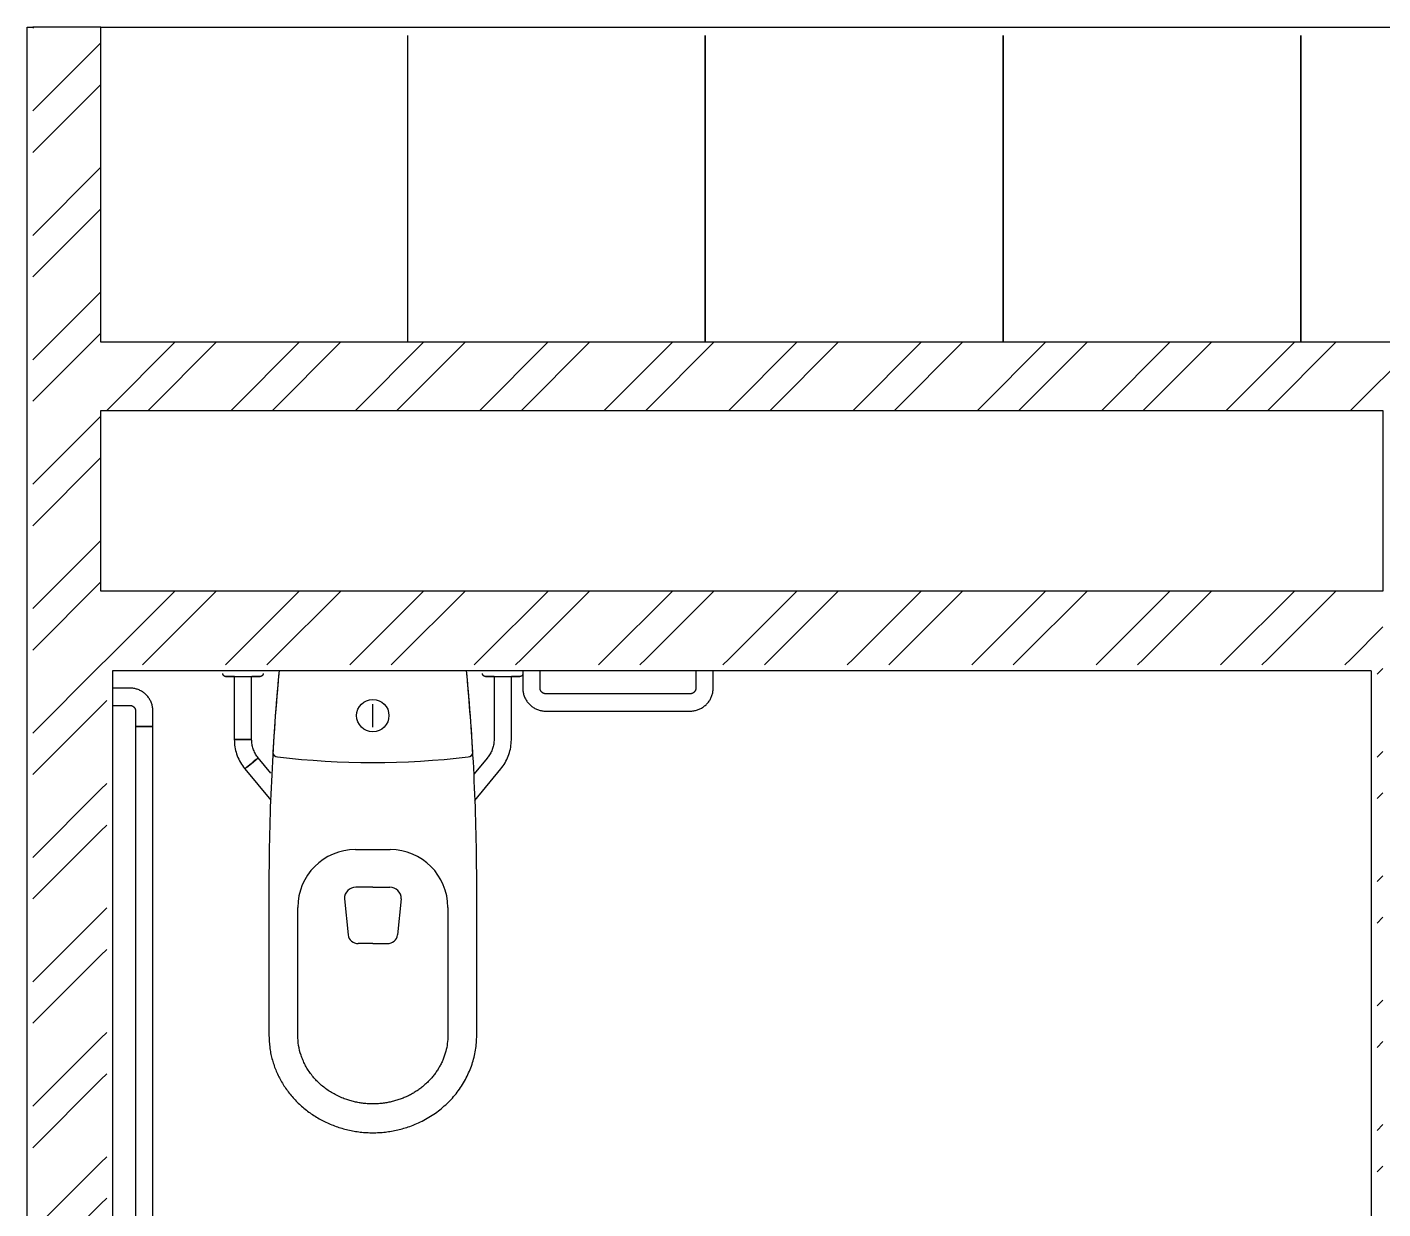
# Model space of a CAD drawing. Extents: x 6433 to 75181, y -2986 to 56414.
# Drawn here: x 30314 to 32663, y 9912 to 11959 of the extents above; entities that cross this region are included whole.
import ezdxf

# ---------------------------------------------------------------- set-up
doc = ezdxf.new("R2010")
doc.units = 0
doc.header["$MEASUREMENT"] = 0
for name, color, linetype in [('A-Hatch__Brick', 2, 'CONTINUOUS'), ('A-Joinery__Built-In', 2, 'CONTINUOUS'), ('A-Wall__Brick', 6, 'CONTINUOUS'), ('H-Fixtures__Sanitary', 2, 'CONTINUOUS')]:
    doc.layers.add(name, color=color, linetype=linetype)
pattern_1 = [(45, (8381.06, 65736.02), (-107.76307, 107.76307), []), (45, (8452.9, 65736.02), (-107.76307, 107.76307), [])]

msp = doc.modelspace()

# ---------------------------------------------------------------- hatches: boundary and pattern name
at = {"layer": 'A-Hatch__Brick'}
h = msp.add_hatch(dxfattribs=at)
h.set_pattern_fill('ANSI32', color=256, scale=16, style=0)
h.set_pattern_definition(pattern_1)
h.paths.add_polyline_path([(30441.8, 11563.1), (30441.8, 11958.9), (30323.8, 11958.9), (30323.8, 8108.9), (30441.8, 8108.9), (30441.8, 11412.9)])
h = msp.add_hatch(dxfattribs=at)
h.set_pattern_fill('ANSI32', color=256, scale=16, style=0)
h.set_pattern_definition(pattern_1)
h.paths.add_polyline_path([(34074.8, 11412.9), (30441.8, 11412.9), (30441.8, 11294.9), (34074.8, 11294.9)])
h = msp.add_hatch(dxfattribs=at)
h.set_pattern_fill('ANSI32', color=256, scale=16, style=0)
h.set_pattern_definition(pattern_1)
h.paths.add_polyline_path([(32662.8, 10863.9), (32662.8, 10981.9), (30441.8, 10981.9), (30441.8, 10863.9), (32652.8, 10863.9)])
h = msp.add_hatch(dxfattribs=at)
h.set_pattern_fill('ANSI32', color=256, scale=16, style=0)
h.set_pattern_definition(pattern_1)
h.paths.add_polyline_path([(30451.8, 10853.9), (30451.8, 10863.9), (30441.8, 10863.9), (30441.8, 8108.9), (30451.8, 8108.9), (30451.8, 10809.1)])
h = msp.add_hatch(dxfattribs=at)
h.set_pattern_fill('ANSI32', color=256, scale=16, style=0)
h.set_pattern_definition(pattern_1)
h.paths.add_polyline_path([(32652.8, 10863.9), (30451.8, 10863.9), (30451.8, 10853.9), (32652.8, 10853.9)])
h = msp.add_hatch(dxfattribs=at)
h.set_pattern_fill('ANSI32', color=256, scale=16, style=0)
h.set_pattern_definition(pattern_1)
h.paths.add_polyline_path([(32662.8, 10863.9), (32652.8, 10863.9), (32652.8, 8788.9), (32662.8, 8788.9), (32662.8, 10557.8)])

# ---------------------------------------------------------------- linework, layer by layer
at = {"layer": 'A-Joinery__Built-In'}
for p, q in [((30441.8, 11958.9), (34074.8, 11958.9)), ((30972.8, 11944.2), (30972.8, 11412.9)), ((31488.8, 11944.2), (31488.8, 11412.9)), ((31488.8, 11412.9), (31488.8, 11944.2)), ((32004.8, 11412.9), (32004.8, 11944.2)), ((32004.8, 11944.2), (32004.8, 11412.9)), ((32520.8, 11412.9), (32520.8, 11944.2)), ((32520.8, 11944.2), (32520.8, 11412.9))]:
    msp.add_line(p, q, dxfattribs=at)
at = {"layer": 'A-Wall__Brick'}
for p, q in [((30313.8, 11958.9), (30323.8, 11958.9)), ((30313.8, 8453.9), (30313.8, 11958.9)), ((30441.8, 11958.9), (30323.8, 11958.9)), ((30441.8, 11412.9), (30441.8, 11958.9)), ((34074.8, 11412.9), (30441.8, 11412.9)), ((30441.8, 10981.9), (30441.8, 11294.9)), ((30441.8, 11294.9), (32662.8, 11294.9)), ((32662.8, 11294.9), (32662.8, 10981.9)), ((32662.8, 10981.9), (30441.8, 10981.9)), ((30461.8, 10843.9), (30461.8, 8118.9)), ((32642.8, 10843.9), (30461.8, 10843.9)), ((32642.8, 10843.9), (32642.8, 8118.9))]:
    msp.add_line(p, q, dxfattribs=at)
at = {"layer": 'H-Fixtures__Sanitary'}
for p, q in [((30672.8, 10833.9), (30672.8, 10724.7)), ((30672.8, 10833.9), (30687.8, 10833.9)), ((30687.8, 10833.9), (30702.8, 10833.9)), ((30702.8, 10724.7), (30702.8, 10833.9)), ((31122.8, 10833.9), (31122.8, 10724.7)), ((31122.8, 10833.9), (31137.8, 10833.9)), ((31137.8, 10833.9), (31152.8, 10833.9)), ((31152.8, 10724.7), (31152.8, 10833.9)), ((31172.6, 10843.9), (31172.6, 10813.9)), ((31202.6, 10813.9), (31202.6, 10843.9)), ((31472.6, 10843.9), (31472.6, 10813.9)), ((31502.6, 10813.9), (31502.6, 10843.9)), ((30491.8, 10813.8), (30461.8, 10813.8)), ((30461.8, 10783.8), (30491.8, 10783.8)), ((30912.8, 10745.9), (30912.8, 10786.2)), ((31239.2, 10803.9), (31212.6, 10803.9)), ((31462.6, 10803.9), (31212.6, 10803.9)), ((30501.8, 10773.8), (30501.8, 10747.2)), ((30531.8, 10747.2), (30531.8, 10773.8)), ((31212.6, 10773.9), (31239.2, 10773.9)), ((31212.6, 10773.9), (31462.6, 10773.9)), ((30516.8, 10747.2), (30501.8, 10747.2)), ((30501.8, 10747.2), (30501.8, 9856.8)), ((30501.8, 10747.2), (30516.8, 10747.2)), ((30531.8, 10747.2), (30516.8, 10747.2)), ((30516.8, 10747.2), (30531.8, 10747.2)), ((30531.8, 9856.8), (30531.8, 10747.2)), ((30672.8, 10724.7), (30687.8, 10724.7)), ((30687.8, 10724.7), (30672.8, 10724.7)), ((30687.8, 10724.7), (30702.3, 10724.7)), ((30702.3, 10724.7), (30687.8, 10724.7)), ((30702.7, 10683.4), (30714.3, 10693)), ((30708.5, 10688.2), (30705.7, 10685.9)), ((30710.9, 10690.1), (30708.5, 10688.2)), ((30736, 10666.6), (30714.3, 10693)), ((31111.4, 10693), (31088, 10664.6)), ((30696.9, 10678.6), (30691.1, 10673.8)), ((30691.1, 10673.9), (30691.5, 10674.2)), ((30691.1, 10673.9), (30736, 10619.5)), ((30694.5, 10676.7), (30696.9, 10678.6)), ((30696.9, 10678.6), (30699.7, 10680.9)), ((30699.7, 10680.9), (30696.9, 10678.6)), ((30699.7, 10680.9), (30702.7, 10683.4)), ((30702.7, 10683.4), (30699.7, 10680.9)), ((30705.7, 10685.9), (30702.7, 10683.4)), ((31089.3, 10618.9), (31134.5, 10673.9)), ((30882.8, 10533.9), (30942.8, 10533.9)), ((30732.8, 10482.7), (30732.8, 10212.2)), ((31092.8, 10212.2), (31092.8, 10482.7)), ((30912.8, 10468.9), (30883.6, 10468.9)), ((30912.8, 10468.9), (30942.1, 10468.9)), ((30782.8, 10212.2), (30782.8, 10433.9)), ((30863.6, 10448.9), (30869.9, 10386.1)), ((30962.1, 10448.9), (30955.8, 10386.1)), ((31042.8, 10433.9), (31042.8, 10212.2)), ((30912.8, 10371.2), (30887.6, 10371.2)), ((30912.8, 10371.2), (30938.1, 10371.2))]:
    msp.add_line(p, q, dxfattribs=at)
at = {"layer": 'H-Fixtures__Sanitary', "flags": 128}
for points in [[(30657.8, 10833.9), (30657.6, 10833.9), (30657.4, 10833.9), (30657.2, 10833.9), (30657, 10833.9), (30656.8, 10834), (30656.7, 10834), (30656.5, 10834.1), (30656.3, 10834.1), (30656.1, 10834.2), (30655.9, 10834.3), (30655.7, 10834.4), (30655.5, 10834.4), (30655.4, 10834.5), (30655.2, 10834.6), (30655, 10834.8), (30654.9, 10834.9), (30654.7, 10835), (30654.5, 10835.1), (30654.4, 10835.3), (30654.3, 10835.4), (30654.1, 10835.5), (30654, 10835.7), (30653.9, 10835.9), (30653.7, 10836), (30653.6, 10836.2), (30653.5, 10836.4), (30653.4, 10836.5), (30653.3, 10836.7), (30653.3, 10836.9), (30653.2, 10837.1), (30653.1, 10837.3), (30653.1, 10837.4), (30653, 10837.6), (30653, 10837.8), (30652.9, 10838), (30652.9, 10838.2), (30652.9, 10838.4), (30652.8, 10838.6), (30652.8, 10838.8), (30652.8, 10838.9)], [(30673.2, 10833.9), (30672.2, 10833.9), (30671.2, 10833.9), (30670.2, 10833.9), (30669.2, 10833.9), (30668.3, 10833.9), (30667.4, 10833.9), (30666.5, 10833.9), (30665.7, 10833.9), (30664.9, 10833.9), (30664.2, 10833.9), (30663.5, 10833.9), (30662.8, 10833.9), (30662.1, 10833.9), (30661.5, 10833.9), (30661, 10833.9), (30660.5, 10833.9), (30660, 10833.9), (30659.6, 10833.9), (30659.2, 10833.9), (30658.9, 10833.9), (30658.6, 10833.9), (30658.3, 10833.9), (30658.1, 10833.9), (30658, 10833.9), (30657.9, 10833.9), (30657.8, 10833.9), (30657.8, 10833.9)], [(30657.8, 10833.9), (30657.9, 10833.9), (30657.9, 10833.9), (30658.1, 10833.9), (30658.2, 10833.9), (30658.4, 10833.9), (30658.7, 10833.9), (30659, 10833.9), (30659.4, 10833.9), (30659.8, 10833.9), (30660.2, 10833.9), (30660.7, 10833.9), (30661.2, 10833.9), (30661.8, 10833.9), (30662.4, 10833.9), (30663.1, 10833.9), (30663.8, 10833.9), (30664.5, 10833.9), (30665.3, 10833.9), (30666.1, 10833.9), (30666.9, 10833.9), (30667.8, 10833.9), (30668.7, 10833.9), (30669.7, 10833.9), (30670.6, 10833.9), (30671.6, 10833.9), (30672.7, 10833.9), (30673.7, 10833.9), (30674.8, 10833.9), (30675.9, 10833.9), (30677, 10833.9), (30678.1, 10833.9), (30679.2, 10833.9), (30680.4, 10833.9), (30681.6, 10833.9), (30682.7, 10833.9), (30683.9, 10833.9), (30685.1, 10833.9), (30686.3, 10833.9), (30687.5, 10833.9), (30688.7, 10833.9), (30689.9, 10833.9), (30691.1, 10833.9), (30692.3, 10833.9), (30693.5, 10833.9), (30694.7, 10833.9), (30695.8, 10833.9), (30697, 10833.9), (30698.1, 10833.9), (30699.2, 10833.9), (30700.3, 10833.9), (30701.4, 10833.9), (30702.5, 10833.9), (30703.5, 10833.9), (30704.5, 10833.9), (30705.5, 10833.9), (30706.5, 10833.9), (30707.4, 10833.9), (30708.3, 10833.9), (30709.1, 10833.9), (30710, 10833.9), (30710.8, 10833.9), (30711.5, 10833.9), (30712.2, 10833.9), (30712.9, 10833.9), (30713.5, 10833.9), (30714.1, 10833.9), (30714.7, 10833.9), (30715.2, 10833.9), (30715.7, 10833.9), (30716.1, 10833.9), (30716.5, 10833.9), (30716.8, 10833.9), (30717.1, 10833.9), (30717.3, 10833.9), (30717.5, 10833.9), (30717.7, 10833.9), (30717.8, 10833.9), (30717.8, 10833.9), (30717.8, 10833.9)], [(30717.8, 10833.9), (30717.8, 10833.9), (30717.7, 10833.9), (30717.6, 10833.9), (30717.5, 10833.9), (30717.2, 10833.9), (30717, 10833.9), (30716.7, 10833.9), (30716.3, 10833.9), (30715.9, 10833.9), (30715.5, 10833.9), (30715, 10833.9), (30714.5, 10833.9), (30713.9, 10833.9), (30713.3, 10833.9), (30712.6, 10833.9), (30711.9, 10833.9), (30711.2, 10833.9), (30710.4, 10833.9), (30709.6, 10833.9), (30708.7, 10833.9), (30707.9, 10833.9), (30707, 10833.9), (30706, 10833.9), (30705, 10833.9), (30704.1, 10833.9), (30703, 10833.9)], [(30722.8, 10838.9), (30722.8, 10838.7), (30722.8, 10838.5), (30722.8, 10838.3), (30722.8, 10838.1), (30722.7, 10837.9), (30722.7, 10837.7), (30722.6, 10837.5), (30722.6, 10837.3), (30722.5, 10837.1), (30722.4, 10836.9), (30722.4, 10836.8), (30722.3, 10836.6), (30722.2, 10836.4), (30722.1, 10836.2), (30722, 10836.1), (30721.9, 10835.9), (30721.7, 10835.7), (30721.6, 10835.6), (30721.5, 10835.4), (30721.3, 10835.3), (30721.2, 10835.2), (30721, 10835), (30720.9, 10834.9), (30720.7, 10834.8), (30720.5, 10834.7), (30720.4, 10834.6), (30720.2, 10834.5), (30720, 10834.4), (30719.8, 10834.3), (30719.7, 10834.2), (30719.5, 10834.2), (30719.3, 10834.1), (30719.1, 10834), (30718.9, 10834), (30718.7, 10834), (30718.5, 10833.9), (30718.3, 10833.9), (30718.1, 10833.9), (30717.9, 10833.9), (30717.8, 10833.9)], [(31107.8, 10833.9), (31107.6, 10833.9), (31107.4, 10833.9), (31107.2, 10833.9), (31107, 10833.9), (31106.8, 10834), (31106.7, 10834), (31106.5, 10834.1), (31106.3, 10834.1), (31106.1, 10834.2), (31105.9, 10834.3), (31105.7, 10834.4), (31105.5, 10834.4), (31105.4, 10834.5), (31105.2, 10834.6), (31105, 10834.8), (31104.9, 10834.9), (31104.7, 10835), (31104.5, 10835.1), (31104.4, 10835.3), (31104.3, 10835.4), (31104.1, 10835.5), (31104, 10835.7), (31103.9, 10835.9), (31103.7, 10836), (31103.6, 10836.2), (31103.5, 10836.4), (31103.4, 10836.5), (31103.3, 10836.7), (31103.3, 10836.9), (31103.2, 10837.1), (31103.1, 10837.3), (31103.1, 10837.4), (31103, 10837.6), (31103, 10837.8), (31102.9, 10838), (31102.9, 10838.2), (31102.9, 10838.4), (31102.8, 10838.6), (31102.8, 10838.8), (31102.8, 10838.9)], [(31123.2, 10833.9), (31122.2, 10833.9), (31121.2, 10833.9), (31120.2, 10833.9), (31119.2, 10833.9), (31118.3, 10833.9), (31117.4, 10833.9), (31116.5, 10833.9), (31115.7, 10833.9), (31114.9, 10833.9), (31114.2, 10833.9), (31113.5, 10833.9), (31112.8, 10833.9), (31112.1, 10833.9), (31111.5, 10833.9), (31111, 10833.9), (31110.5, 10833.9), (31110, 10833.9), (31109.6, 10833.9), (31109.2, 10833.9), (31108.9, 10833.9), (31108.6, 10833.9), (31108.3, 10833.9), (31108.1, 10833.9), (31108, 10833.9), (31107.9, 10833.9), (31107.8, 10833.9), (31107.8, 10833.9)], [(31107.8, 10833.9), (31107.9, 10833.9), (31107.9, 10833.9), (31108.1, 10833.9), (31108.2, 10833.9), (31108.4, 10833.9), (31108.7, 10833.9), (31109, 10833.9), (31109.4, 10833.9), (31109.8, 10833.9), (31110.2, 10833.9), (31110.7, 10833.9), (31111.2, 10833.9), (31111.8, 10833.9), (31112.4, 10833.9), (31113.1, 10833.9), (31113.8, 10833.9), (31114.5, 10833.9), (31115.3, 10833.9), (31116.1, 10833.9), (31116.9, 10833.9), (31117.8, 10833.9), (31118.7, 10833.9), (31119.7, 10833.9), (31120.6, 10833.9), (31121.6, 10833.9), (31122.7, 10833.9), (31123.7, 10833.9), (31124.8, 10833.9), (31125.9, 10833.9), (31127, 10833.9), (31128.1, 10833.9), (31129.2, 10833.9), (31130.4, 10833.9), (31131.6, 10833.9), (31132.7, 10833.9), (31133.9, 10833.9), (31135.1, 10833.9), (31136.3, 10833.9), (31137.5, 10833.9), (31138.7, 10833.9), (31139.9, 10833.9), (31141.1, 10833.9), (31142.3, 10833.9), (31143.5, 10833.9), (31144.7, 10833.9), (31145.8, 10833.9), (31147, 10833.9), (31148.1, 10833.9), (31149.2, 10833.9), (31150.3, 10833.9), (31151.4, 10833.9), (31152.5, 10833.9), (31153.5, 10833.9), (31154.5, 10833.9), (31155.5, 10833.9), (31156.5, 10833.9), (31157.4, 10833.9), (31158.3, 10833.9), (31159.1, 10833.9), (31160, 10833.9), (31160.8, 10833.9), (31161.5, 10833.9), (31162.2, 10833.9), (31162.9, 10833.9), (31163.5, 10833.9), (31164.1, 10833.9), (31164.7, 10833.9), (31165.2, 10833.9), (31165.7, 10833.9), (31166.1, 10833.9), (31166.5, 10833.9), (31166.8, 10833.9), (31167.1, 10833.9), (31167.3, 10833.9), (31167.5, 10833.9), (31167.7, 10833.9), (31167.8, 10833.9), (31167.8, 10833.9), (31167.8, 10833.9)], [(31167.8, 10833.9), (31167.8, 10833.9), (31167.7, 10833.9), (31167.6, 10833.9), (31167.5, 10833.9), (31167.2, 10833.9), (31167, 10833.9), (31166.7, 10833.9), (31166.3, 10833.9), (31165.9, 10833.9), (31165.5, 10833.9), (31165, 10833.9), (31164.5, 10833.9), (31163.9, 10833.9), (31163.3, 10833.9), (31162.6, 10833.9), (31161.9, 10833.9), (31161.2, 10833.9), (31160.4, 10833.9), (31159.6, 10833.9), (31158.7, 10833.9), (31157.9, 10833.9), (31157, 10833.9), (31156, 10833.9), (31155, 10833.9), (31154.1, 10833.9), (31153, 10833.9)], [(31172.8, 10838.9), (31172.8, 10838.7), (31172.8, 10838.5), (31172.8, 10838.3), (31172.8, 10838.1), (31172.7, 10837.9), (31172.7, 10837.7), (31172.6, 10837.5), (31172.6, 10837.3), (31172.5, 10837.1), (31172.4, 10836.9), (31172.4, 10836.8), (31172.3, 10836.6), (31172.2, 10836.4), (31172.1, 10836.2), (31172, 10836.1), (31171.9, 10835.9), (31171.7, 10835.7), (31171.6, 10835.6), (31171.5, 10835.4), (31171.3, 10835.3), (31171.2, 10835.2), (31171, 10835), (31170.9, 10834.9), (31170.7, 10834.8), (31170.5, 10834.7), (31170.4, 10834.6), (31170.2, 10834.5), (31170, 10834.4), (31169.8, 10834.3), (31169.7, 10834.2), (31169.5, 10834.2), (31169.3, 10834.1), (31169.1, 10834), (31168.9, 10834), (31168.7, 10834), (31168.5, 10833.9), (31168.3, 10833.9), (31168.1, 10833.9), (31167.9, 10833.9), (31167.8, 10833.9)], [(30531.8, 10773.8), (30531.8, 10775.4), (30531.7, 10777), (30531.6, 10778.6), (30531.3, 10780.2), (30531, 10781.8), (30530.7, 10783.3), (30530.3, 10784.9), (30529.8, 10786.4), (30529.3, 10787.9), (30528.7, 10789.4), (30528, 10790.9), (30527.3, 10792.3), (30526.6, 10793.7), (30525.7, 10795.1), (30524.9, 10796.4), (30523.9, 10797.7), (30522.9, 10799), (30521.9, 10800.2), (30520.8, 10801.4), (30519.7, 10802.5), (30518.5, 10803.6), (30517.3, 10804.7), (30516.1, 10805.6), (30514.8, 10806.6), (30513.5, 10807.5), (30512.1, 10808.3), (30510.7, 10809.1), (30509.3, 10809.8), (30507.8, 10810.5), (30506.3, 10811.1), (30504.8, 10811.7), (30503.3, 10812.1), (30501.8, 10812.6), (30500.2, 10812.9), (30498.6, 10813.2), (30497.1, 10813.5), (30495.5, 10813.7), (30493.9, 10813.8), (30492.3, 10813.8), (30491.8, 10813.8)], [(31172.6, 10813.9), (31172.6, 10812.3), (31172.7, 10810.7), (31172.8, 10809.1), (31173.1, 10807.5), (31173.4, 10805.9), (31173.7, 10804.4), (31174.1, 10802.8), (31174.6, 10801.3), (31175.1, 10799.8), (31175.7, 10798.3), (31176.4, 10796.8), (31177.1, 10795.4), (31177.8, 10794), (31178.7, 10792.6), (31179.5, 10791.3), (31180.5, 10790), (31181.5, 10788.7), (31182.5, 10787.5), (31183.6, 10786.3), (31184.7, 10785.2), (31185.9, 10784.1), (31187.1, 10783.1), (31188.3, 10782.1), (31189.6, 10781.1), (31190.9, 10780.2), (31192.3, 10779.4), (31193.7, 10778.6), (31195.1, 10777.9), (31196.6, 10777.2), (31198.1, 10776.6), (31199.6, 10776.1), (31201.1, 10775.6), (31202.6, 10775.1), (31204.2, 10774.8), (31205.8, 10774.5), (31207.3, 10774.2), (31208.9, 10774), (31210.5, 10773.9), (31212.1, 10773.9), (31212.6, 10773.9)], [(31212.6, 10803.9), (31212.2, 10803.9), (31211.8, 10803.9), (31211.4, 10804), (31211, 10804), (31210.6, 10804.1), (31210.2, 10804.2), (31209.8, 10804.3), (31209.4, 10804.4), (31209, 10804.5), (31208.7, 10804.7), (31208.3, 10804.8), (31207.9, 10805), (31207.6, 10805.2), (31207.2, 10805.4), (31206.9, 10805.6), (31206.6, 10805.9), (31206.3, 10806.1), (31206, 10806.4), (31205.7, 10806.6), (31205.4, 10806.9), (31205.1, 10807.2), (31204.8, 10807.5), (31204.6, 10807.8), (31204.4, 10808.1), (31204.1, 10808.5), (31203.9, 10808.8), (31203.7, 10809.2), (31203.6, 10809.5), (31203.4, 10809.9), (31203.2, 10810.3), (31203.1, 10810.6), (31203, 10811), (31202.9, 10811.4), (31202.8, 10811.8), (31202.7, 10812.2), (31202.6, 10812.6), (31202.6, 10813), (31202.6, 10813.4), (31202.6, 10813.8), (31202.6, 10813.9)], [(31462.6, 10773.9), (31464.2, 10773.9), (31465.8, 10774), (31467.3, 10774.2), (31468.9, 10774.4), (31470.5, 10774.7), (31472.1, 10775), (31473.6, 10775.4), (31475.1, 10775.9), (31476.6, 10776.4), (31478.1, 10777), (31479.6, 10777.7), (31481, 10778.4), (31482.4, 10779.2), (31483.8, 10780), (31485.1, 10780.9), (31486.4, 10781.8), (31487.7, 10782.8), (31488.9, 10783.8), (31490.1, 10784.9), (31491.2, 10786), (31492.3, 10787.2), (31493.4, 10788.4), (31494.4, 10789.6), (31495.3, 10790.9), (31496.2, 10792.3), (31497.1, 10793.6), (31497.8, 10795), (31498.6, 10796.5), (31499.2, 10797.9), (31499.8, 10799.4), (31500.4, 10800.9), (31500.9, 10802.4), (31501.3, 10804), (31501.7, 10805.5), (31502, 10807.1), (31502.2, 10808.7), (31502.4, 10810.3), (31502.5, 10811.9), (31502.6, 10813.5), (31502.6, 10813.9)], [(31472.6, 10813.9), (31472.5, 10813.5), (31472.5, 10813.1), (31472.5, 10812.7), (31472.4, 10812.3), (31472.4, 10811.9), (31472.3, 10811.5), (31472.2, 10811.1), (31472, 10810.7), (31471.9, 10810.4), (31471.8, 10810), (31471.6, 10809.6), (31471.4, 10809.3), (31471.2, 10808.9), (31471, 10808.6), (31470.8, 10808.2), (31470.6, 10807.9), (31470.3, 10807.6), (31470.1, 10807.3), (31469.8, 10807), (31469.5, 10806.7), (31469.2, 10806.4), (31468.9, 10806.2), (31468.6, 10805.9), (31468.3, 10805.7), (31468, 10805.5), (31467.6, 10805.3), (31467.3, 10805.1), (31466.9, 10804.9), (31466.5, 10804.7), (31466.2, 10804.6), (31465.8, 10804.4), (31465.4, 10804.3), (31465, 10804.2), (31464.6, 10804.1), (31464.3, 10804), (31463.9, 10804), (31463.5, 10803.9), (31463.1, 10803.9), (31462.7, 10803.9), (31462.6, 10803.9)], [(30491.8, 10783.8), (30492.2, 10783.8), (30492.6, 10783.8), (30493, 10783.8), (30493.4, 10783.7), (30493.8, 10783.6), (30494.2, 10783.5), (30494.6, 10783.4), (30495, 10783.3), (30495.4, 10783.2), (30495.7, 10783), (30496.1, 10782.9), (30496.5, 10782.7), (30496.8, 10782.5), (30497.2, 10782.3), (30497.5, 10782.1), (30497.8, 10781.8), (30498.1, 10781.6), (30498.4, 10781.3), (30498.7, 10781.1), (30499, 10780.8), (30499.3, 10780.5), (30499.5, 10780.2), (30499.8, 10779.9), (30500, 10779.6), (30500.3, 10779.2), (30500.5, 10778.9), (30500.7, 10778.5), (30500.8, 10778.2), (30501, 10777.8), (30501.2, 10777.4), (30501.3, 10777.1), (30501.4, 10776.7), (30501.5, 10776.3), (30501.6, 10775.9), (30501.7, 10775.5), (30501.8, 10775.1), (30501.8, 10774.7), (30501.8, 10774.3), (30501.8, 10773.9), (30501.8, 10773.8)], [(30672.8, 10724.7), (30672.9, 10721.5), (30673.1, 10718.3), (30673.4, 10715.1), (30673.9, 10712), (30674.4, 10708.8), (30675.1, 10705.7), (30676, 10702.6), (30676.9, 10699.6), (30678, 10696.5), (30679.2, 10693.6), (30680.5, 10690.6), (30681.9, 10687.8), (30683.4, 10685), (30685.1, 10682.2), (30686.8, 10679.5), (30688.7, 10676.9), (30690.6, 10674.4), (30691.1, 10673.8)], [(30714.3, 10692.9), (30713, 10694.5), (30711.8, 10696.1), (30710.7, 10697.8), (30709.7, 10699.5), (30708.7, 10701.2), (30707.8, 10703), (30707, 10704.8), (30706.2, 10706.7), (30705.5, 10708.6), (30704.9, 10710.5), (30704.4, 10712.4), (30703.9, 10714.3), (30703.6, 10716.3), (30703.3, 10718.3), (30703, 10720.3), (30702.9, 10722.3), (30702.8, 10724.3), (30702.8, 10724.7)], [(31122.8, 10724.7), (31122.8, 10722.7), (31122.7, 10720.7), (31122.5, 10718.7), (31122.2, 10716.8), (31121.8, 10714.8), (31121.4, 10712.8), (31120.9, 10710.9), (31120.3, 10709), (31119.6, 10707.1), (31118.9, 10705.2), (31118.1, 10703.4), (31117.2, 10701.6), (31116.2, 10699.9), (31115.2, 10698.2), (31114.1, 10696.5), (31112.9, 10694.9), (31111.7, 10693.3), (31111.4, 10692.9)], [(31134.6, 10673.8), (31136.6, 10676.4), (31138.5, 10678.9), (31140.2, 10681.6), (31141.9, 10684.3), (31143.5, 10687.1), (31144.9, 10690), (31146.2, 10692.9), (31147.5, 10695.8), (31148.5, 10698.9), (31149.5, 10701.9), (31150.4, 10705), (31151.1, 10708.1), (31151.7, 10711.2), (31152.2, 10714.4), (31152.5, 10717.6), (31152.7, 10720.8), (31152.8, 10724), (31152.8, 10724.7)]]:
    msp.add_lwpolyline(points, dxfattribs=at)
at = {"layer": 'H-Fixtures__Sanitary'}
msp.add_circle((30912.8, 10766.1), 28, dxfattribs=at)
for centre, radius, start, end in [((34752.9, 10467.9), 4020.1, 174.6334, 176.6519), ((27072.7, 10467.9), 4020.1, 3.3481, 5.3666), ((30747.8, 10702.7), 8.17, 180, 270), ((30912.8, 12103), 1418.1, 263.3185, 276.6815), ((31077.8, 10702.7), 8.17, 270, 0), ((30882.8, 10433.9), 100, 90, 180), ((30942.8, 10433.9), 100, 0, 90), ((30883.6, 10448.9), 20, 90, 180), ((30942.1, 10448.9), 20, 0, 90), ((30887.6, 10389.2), 18, 189.8497, 270), ((30938.1, 10389.2), 18, 270, 350.1299)]:
    msp.add_arc(centre, radius, start, end, dxfattribs=at)
for points in [[(30750.5, 10844.5), (30744.8, 10784.3), (30736.2, 10663.8), (30733.1, 10543.1), (30732.8, 10482.7)], [(31092.8, 10482.7), (31092.6, 10543.1), (31089.5, 10663.8), (31080.9, 10784.3), (31075.2, 10844.5)]]:
    msp.add_open_spline(points, degree=3, dxfattribs=at)
for points, knots in [([(30732.8, 10212.2), (30732.9, 10205.2), (30733.5, 10195), (30735.7, 10181.6), (30738, 10171.8), (30740.9, 10162), (30744.5, 10152.3), (30748.6, 10142.8), (30753.4, 10133.7), (30758.7, 10124.9), (30764.6, 10116.3), (30771.1, 10108), (30778, 10100.2), (30785.5, 10092.8), (30793.4, 10085.8), (30801.8, 10079.2), (30810.5, 10073.2), (30819.6, 10067.7), (30829.1, 10062.7), (30839, 10058.2), (30849, 10054.3), (30859.2, 10051), (30869.7, 10048.2), (30880.4, 10046.1), (30891.1, 10044.5), (30901.9, 10043.6), (30912.8, 10043.3), (30923.8, 10043.6), (30934.6, 10044.5), (30945.2, 10046.1), (30955.9, 10048.2), (30966.5, 10051), (30977.6, 10054.5), (30989.2, 10059.2), (31001.4, 10065.1), (31013, 10071.7), (31023.9, 10079.2), (31034.3, 10087.5), (31044.1, 10096.4), (31052.9, 10105.9), (31061.1, 10116.2), (31068.5, 10127), (31074.8, 10138.2), (31080.3, 10149.9), (31084.9, 10162), (31088.4, 10174.2), (31091.8, 10190.7), (31092.8, 10203.5), (31092.8, 10212.2)], [0, 0, 0, 0, 0.038462, 0.057692, 0.076923, 0.096154, 0.115385, 0.134615, 0.153846, 0.173077, 0.192308, 0.211538, 0.230769, 0.25, 0.269231, 0.288462, 0.307692, 0.326923, 0.346154, 0.365385, 0.384615, 0.403846, 0.423077, 0.442308, 0.461538, 0.480769, 0.5, 0.519231, 0.538462, 0.557692, 0.576923, 0.596154, 0.615385, 0.639423, 0.663462, 0.6875, 0.711538, 0.735577, 0.759615, 0.783654, 0.807692, 0.831731, 0.855769, 0.879808, 0.903846, 0.927885, 0.951923, 1, 1, 1, 1]), ([(31042.8, 10212.2), (31042.8, 10207.4), (31042.2, 10198.1), (31039.5, 10184.5), (31035.8, 10173.2), (31032, 10164.5), (31028.7, 10158.1), (31024.9, 10152), (31020.8, 10145.9), (31016.2, 10140.1), (31011.3, 10134.6), (31006, 10129.3), (31000.3, 10124.3), (30994.3, 10119.5), (30988, 10115.2), (30981.4, 10111.2), (30974.4, 10107.5), (30967.3, 10104.3), (30960, 10101.4), (30952.4, 10099), (30944.7, 10097), (30936.8, 10095.4), (30928.9, 10094.2), (30920.9, 10093.6), (30912.8, 10093.4), (30904.7, 10093.6), (30896.8, 10094.2), (30888.9, 10095.4), (30881, 10097), (30873.2, 10099), (30865.1, 10101.6), (30856.6, 10105), (30847.7, 10109.3), (30839.3, 10114.1), (30828.8, 10121.3), (30819, 10129.6), (30810.7, 10138.6), (30804.9, 10145.9), (30799.7, 10153.5), (30795.3, 10161.3), (30791.5, 10169.4), (30785.2, 10186.1), (30782.9, 10200.3), (30782.8, 10212.2)], [0, 0, 0, 0, 0.038462, 0.076923, 0.115385, 0.134615, 0.153846, 0.173077, 0.192308, 0.211538, 0.230769, 0.25, 0.269231, 0.288462, 0.307692, 0.326923, 0.346154, 0.365385, 0.384615, 0.403846, 0.423077, 0.442308, 0.461538, 0.480769, 0.5, 0.519231, 0.538462, 0.557692, 0.576923, 0.596154, 0.615385, 0.639423, 0.663462, 0.6875, 0.711538, 0.759615, 0.783654, 0.807692, 0.831731, 0.855769, 0.879808, 0.903846, 1, 1, 1, 1])]:
    msp.add_open_spline(points, degree=3, knots=knots, dxfattribs=at)

doc.saveas('drawing.dxf')
